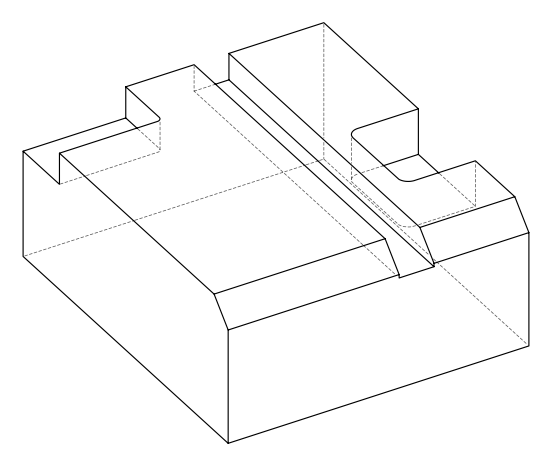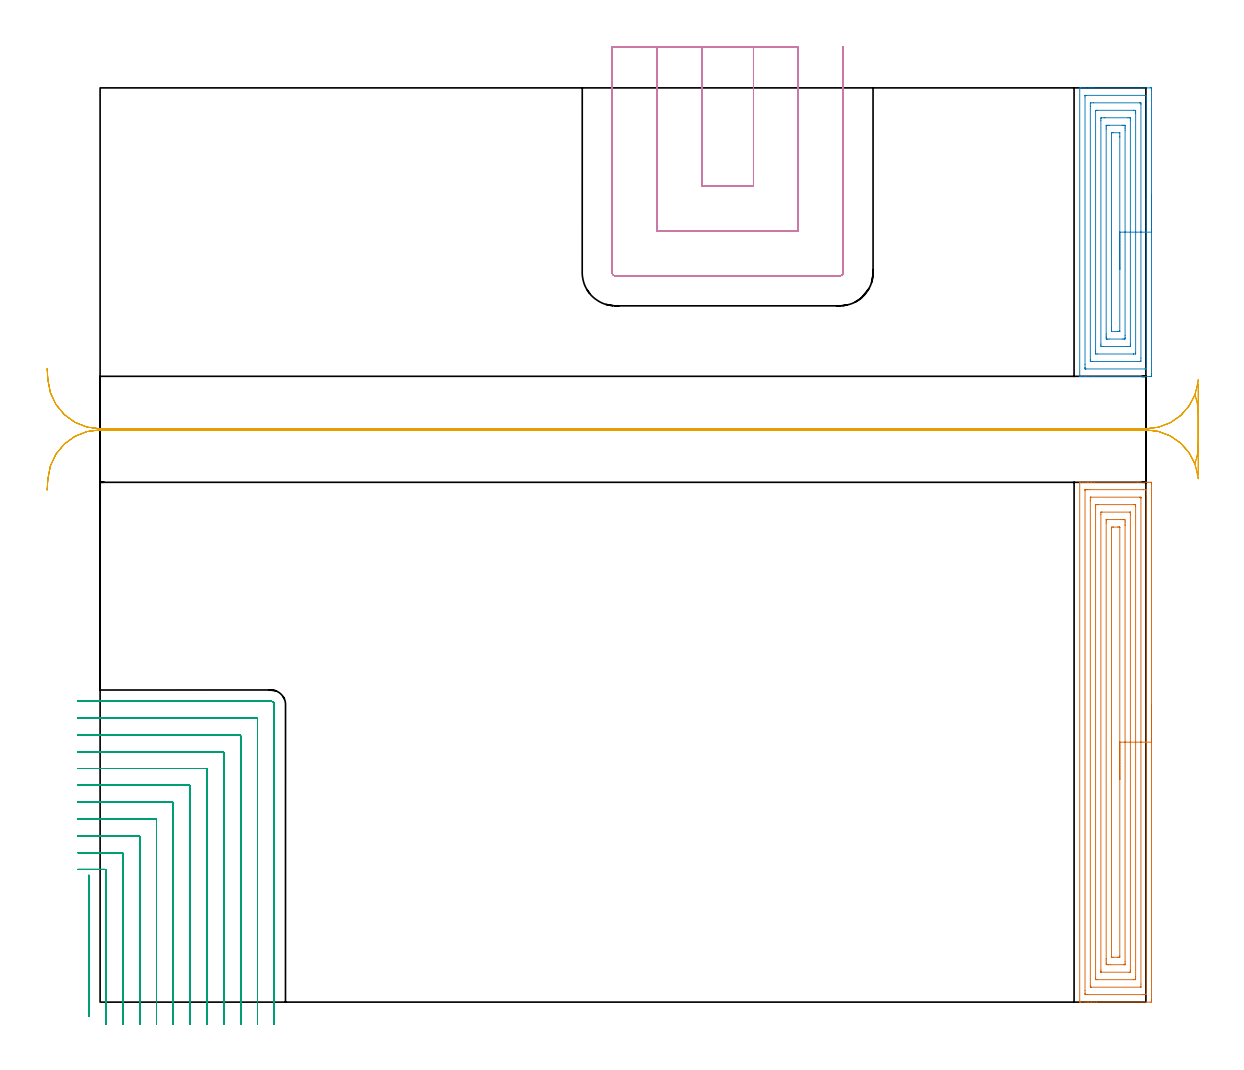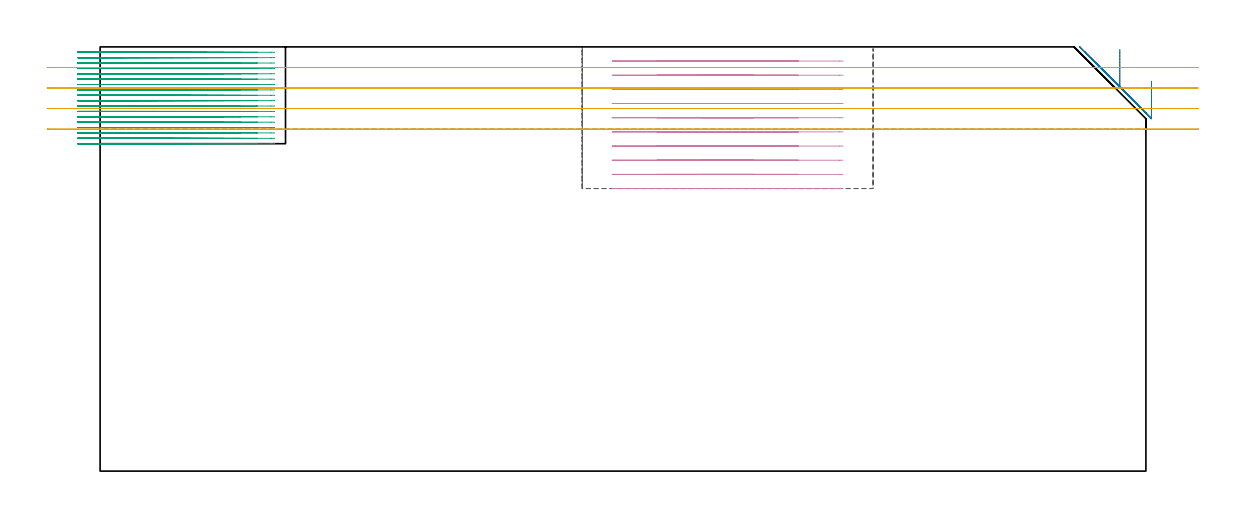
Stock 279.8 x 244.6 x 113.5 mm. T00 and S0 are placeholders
(PLAN: 5 operations, 3 tool changes, 73.5 min)
(1 AREA_MILL | FG_CHAMFER_SURFACE | UGT0205_001 | 8.14 min | 27077 mm3)
(2 AREA_MILL_1 | FG_CHAMFER_SURFACE_1 | UGT0205_001 | 4.67 min | 15667 mm3)
(3 MILL_CORNER_NOTCH_RECTANGULAR | CORNER_NOTCH_RECTANGULAR | NXT0201_008 | Follow Part, ap 1.5, ae 75% | 43.65 min | 107192 mm3)
(4 MILL_SLOT | SLOT_PARTIAL_RECTANGULAR | NXT0201_012 | Follow Part, ap 4, ae 75% | 11.59 min | 170630 mm3)
(5 MILL_RECTANGULAR_SLOT | SLOT_RECTANGULAR | UGT0201_006 | Follow Part, ap 7, ae 75% | 5.4 min | 171363 mm3)
(TOOL UGT0205_001 | Chamfer Mill 20 x 3 x 45 deg. | D20 FL50 Z2)
(TOOL NXT0201_008 | ENDMILL 6mm [2P460-0600-NA 1630] | D6 FL26 Z6)
(TOOL NXT0201_012 | ENDMILL 16mm [2P460-1600-NA 1630] | D16 FL38 Z6)
(TOOL UGT0201_006 | End Mill 28 mm | D28 FL25 Z2)
(OP 1 AREA_MILL)
G17 G21 G94 G90
T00 M6
G54
G17 G0 G90 X281.3 Y79.55 S1061 M3
G43 Z123.5 H0
Z104.3
G94 G1 Y79.512 Z103.428 F250.
Y79.398 Z102.564
Y79.209 Z101.712
Y78.947 Z100.88
Y78.613 Z100.074
Y78.21 Z99.3
Y77.741 Z98.564
Y77.21 Z97.872
Y76.621 Z97.229
Y75.978 Z96.64
Y75.286 Z96.108
Y74.55 Z95.64
Y73.776 Z95.237
Y72.97 Z94.903
Y72.138 Z94.641
Y71.286 Z94.452
Y70.422 Z94.338
Y69.55 Z94.3
X281.299 Y0.572 Z94.301
X281.296 Y0.18 Z94.302
X281.292 Y0.01 Z94.305
X280.91 Y0. Z94.687
X266.562 Z109.033
X265.999 Z109.595
X265.371 Z110.226
X265.122 Z110.475
X264.494 Z111.103
X264.245 Z111.351
X263.745 Z111.854
X262.322 Z113.276
X262.211 Y0.001 Z113.382
X262.174 Y0.002 Z113.418
X262.103 Y0.01 Z113.488
X262.1 Y0.127 Z113.5
Y138.973
X262.103 Y139.09 Z113.489
X262.209 Y139.098 Z113.383
X262.322 Y139.1 Z113.276
X262.99 Z112.609
X263.745 Z111.854
X264.245 Z111.351
X264.494 Z111.102
X265.122 Z110.475
X265.371 Z110.226
X265.999 Z109.595
X277.542 Z98.055
X280.032 Z95.564
X280.346 Z95.25
X280.91 Y139.095 Z94.687
X281.292 Y139.09 Z94.305
X281.296 Y138.92 Z94.302
X281.299 Y138.528 Z94.301
X281.3 Y69.55 Z94.3
X279.886 Z95.714
X279.885 Y2.166 Z95.715
X279.884 Y2.074 Z95.716
X279.882 Y2.029 Z95.718
X279.88 Y2.014 Z95.72
X279.848 Y2.01 Z95.752
X279.5 Y2.002 Z96.1
X279.155 Y2. Z96.445
X278.625 Z96.975
X264.245 Y2.001 Z111.355
X263.711 Y2.004 Z111.889
X263.576 Y2.01 Z112.024
X263.521 Y2.03 Z112.079
X263.517 Y2.2 Z112.083
X263.516 Y2.352 Z112.084
X263.514 Y3.093 Z112.086
X263.515 Y136.933 Z112.085
X263.516 Y137.026 Z112.084
X263.519 Y137.071 Z112.081
X263.52 Y137.086 Z112.08
X263.552 Y137.09 Z112.048
X263.9 Y137.098 Z111.7
X264.245 Y137.099 Z111.355
X264.775 Y137.1 Z110.825
X279.155 Y137.099 Z96.445
X279.689 Y137.096 Z95.911
X279.824 Y137.09 Z95.776
X279.879 Y137.07 Z95.721
X279.883 Y136.9 Z95.717
X279.884 Y136.748 Z95.716
X279.886 Y136.007 Z95.714
Y69.55
X278.472 Z97.128
X278.471 Y4.826 Z97.129
X278.469 Y4.132 Z97.131
X278.467 Y4.035 Z97.133
X278.465 Y4.017 Z97.135
X278.45 Y4.01 Z97.15
X278.405 Y4.003 Z97.195
X278.278 Y4.001 Z97.322
X265.251 Z110.349
X265.122 Y4.005 Z110.478
X264.993 Y4.01 Z110.607
X264.935 Y4.023 Z110.665
X264.932 Y4.067 Z110.668
X264.931 Y4.132 Z110.669
X264.929 Y4.327 Z110.671
Y134.274
X264.931 Y134.968 Z110.669
X264.933 Y135.065 Z110.667
X264.935 Y135.083 Z110.665
X264.95 Y135.09 Z110.65
X264.995 Y135.097 Z110.605
X265.122 Y135.099 Z110.478
X278.149 Z97.451
X278.278 Y135.095 Z97.322
X278.408 Y135.09 Z97.192
X278.465 Y135.077 Z97.135
X278.468 Y135.033 Z97.132
X278.469 Y134.968 Z97.131
X278.471 Y134.772 Z97.129
X278.472 Y69.55 Z97.128
X277.057 Z98.543
Y6.802
X277.056 Y6.262 Z98.544
X277.053 Y6.081 Z98.547
X277.051 Y6.023 Z98.549
X277.017 Y6.01 Z98.583
X276.919 Y6.006 Z98.681
X276.524 Y6.001 Z99.076
X276.437 Y6. Z99.163
X266.789 Z108.811
X266.473 Y6.002 Z109.127
X266.395 Y6.006 Z109.205
X266.359 Y6.01 Z109.241
X266.35 Y6.028 Z109.25
X266.347 Y6.103 Z109.253
X266.344 Y6.452 Z109.256
X266.343 Y132.298 Z109.257
X266.344 Y132.838 Z109.256
X266.347 Y133.019 Z109.253
X266.349 Y133.077 Z109.251
X266.383 Y133.09 Z109.217
X266.481 Y133.094 Z109.119
X266.876 Y133.099 Z108.724
X266.963 Y133.1 Z108.637
X276.611 Z98.989
X276.927 Y133.097 Z98.673
X277.005 Y133.094 Z98.595
X277.041 Y133.09 Z98.559
X277.05 Y133.072 Z98.55
X277.053 Y132.997 Z98.547
X277.056 Y132.648 Z98.544
X277.057 Y69.55 Z98.543
X275.643 Z99.957
Y8.586
X275.64 Y8.139 Z99.96
X275.638 Y8.029 Z99.962
X275.637 Y8.01 Z99.963
X275.604 Y8.007 Z99.996
X275.535 Y8.003 Z100.065
X275.343 Y8. Z100.257
X267.902 Y8.001 Z107.698
X267.819 Y8.003 Z107.781
X267.781 Y8.008 Z107.819
X267.764 Y8.011 Z107.836
X267.762 Y8.03 Z107.838
X267.76 Y8.139 Z107.84
X267.757 Y8.578 Z107.843
Y130.514
X267.76 Y130.961 Z107.84
X267.762 Y131.071 Z107.838
X267.763 Y131.09 Z107.837
X267.796 Y131.093 Z107.804
X267.865 Y131.097 Z107.735
X268.057 Y131.1 Z107.543
X275.498 Y131.099 Z100.102
X275.581 Y131.096 Z100.019
X275.619 Y131.092 Z99.981
X275.636 Y131.089 Z99.964
X275.638 Y131.069 Z99.962
X275.64 Y130.961 Z99.96
X275.643 Y130.522 Z99.957
Y69.55
X274.229 Z101.371
Y10.911
X274.227 Y10.362 Z101.373
X274.223 Y10.027 Z101.377
X274.221 Y10.01 Z101.379
X274.204 Y10.007 Z101.396
X274.16 Y10.003 Z101.44
X274.071 Y10.001 Z101.529
X273.893 Y10. Z101.707
X270.384 Y10.001 Z105.216
X269.861 Y10.003 Z105.739
X269.507 Y10.01 Z106.093
X269.178 Y10.031 Z106.422
X269.175 Y10.362 Z106.425
X269.172 Y10.702 Z106.428
X269.171 Y11.252 Z106.429
Y11.593
Y128.189
X269.173 Y128.738 Z106.427
X269.177 Y129.073 Z106.423
X269.179 Y129.09 Z106.421
X269.196 Y129.093 Z106.404
X269.24 Y129.097 Z106.36
X269.329 Y129.099 Z106.271
X269.507 Y129.1 Z106.093
X273.016 Y129.099 Z102.584
X273.539 Y129.097 Z102.061
X273.893 Y129.09 Z101.707
X274.222 Y129.069 Z101.378
X274.225 Y128.738 Z101.375
X274.228 Y128.398 Z101.372
X274.229 Y127.848 Z101.371
Y127.507
Y69.55
X272.815 Z102.785
X272.814 Y12.346 Z102.786
X272.813 Y12.142 Z102.787
X272.811 Y12.057 Z102.789
X272.808 Y12.023 Z102.792
X272.699 Y12.01 Z102.901
X272.419 Y12.003 Z103.181
X272.279 Y12. Z103.322
X271.121 Z104.479
X270.841 Y12.002 Z104.759
X270.654 Y12.006 Z104.946
X270.591 Y12.01 Z105.009
X270.589 Y12.017 Z105.011
X270.587 Y12.044 Z105.013
X270.586 Y12.142 Z105.014
Y126.753
X270.587 Y126.958 Z105.013
X270.589 Y127.043 Z105.011
X270.592 Y127.077 Z105.008
X270.701 Y127.09 Z104.899
X270.981 Y127.097 Z104.619
X271.122 Y127.1 Z104.478
X272.279 Z103.321
X272.559 Y127.098 Z103.041
X272.746 Y127.094 Z102.854
X272.809 Y127.09 Z102.791
X272.811 Y127.083 Z102.789
X272.813 Y127.056 Z102.787
X272.814 Y126.958 Z102.786
X272.815 Y69.55 Z102.785
Y68.678 Z102.823
Y67.813 Z102.937
Y66.962 Z103.126
Y66.13 Z103.388
Y65.324 Z103.722
Y64.55 Z104.125
Y63.814 Z104.594
Y63.122 Z105.125
Y62.479 Z105.714
Y61.89 Z106.357
Y61.358 Z107.05
Y60.89 Z107.785
Y60.487 Z108.559
Y60.153 Z109.365
Y59.891 Z110.197
Y59.702 Z111.049
Y59.588 Z111.914
Y59.55 Z112.785
G0 Z123.5
M5
M2
(OP 2 AREA_MILL_1)
G17 G21 G94 G90
T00 M6
G54
G17 G0 G90 X281.3 Y216. S1061 M3
G43 Z123.5 H0
Z104.3
G94 G1 Y215.962 Z103.428 F250.
Y215.848 Z102.563
Y215.659 Z101.712
Y215.397 Z100.88
Y215.063 Z100.074
Y214.66 Z99.3
Y214.192 Z98.564
Y213.66 Z97.872
Y213.071 Z97.229
Y212.428 Z96.64
Y211.736 Z96.108
Y211. Z95.64
Y210.226 Z95.237
Y209.42 Z94.903
Y208.588 Z94.641
Y207.736 Z94.452
Y206.872 Z94.338
Y206. Z94.3
X281.299 Y168.022 Z94.301
X281.296 Y167.628 Z94.302
X281.292 Y167.41 Z94.305
X280.91 Y167.4 Z94.688
X265.732 Z109.863
X263.711 Z111.885
X263.368 Z112.227
X262.406 Z113.194
X262.253 Z113.34
X262.175 Z113.416
X262.103 Y167.41 Z113.488
X262.1 Y167.575 Z113.5
Y244.425
X262.102 Y244.59 Z113.489
X262.25 Y244.597 Z113.342
X262.406 Y244.6 Z113.194
X262.681 Z112.918
X263.368 Z112.227
X264.588 Z111.009
X265.122 Z110.473
X265.732 Z109.863
X280.91 Z94.688
X281.179 Y244.597 Z94.418
X281.292 Y244.59 Z94.305
X281.299 Y244.475 Z94.299
X281.3 Y243.978 Z94.3
Y206.
X279.886 Z95.714
Y169.809
X279.884 Y169.437 Z95.716
X279.882 Y169.415 Z95.718
X279.88 Y169.411 Z95.72
X279.868 Y169.407 Z95.732
X279.797 Y169.403 Z95.803
X279.69 Y169.401 Z95.91
X279.557 Y169.4 Z96.043
X263.768 Z111.832
X263.584 Y169.403 Z112.016
X263.551 Y169.405 Z112.049
X263.521 Y169.41 Z112.079
X263.52 Y169.453 Z112.08
X263.516 Y169.658 Z112.084
X263.515 Y169.809 Z112.085
X263.514 Y170.553 Z112.086
Y242.191
X263.516 Y242.563 Z112.084
X263.518 Y242.585 Z112.082
X263.52 Y242.589 Z112.08
X263.532 Y242.593 Z112.068
X263.603 Y242.597 Z111.997
X263.71 Y242.599 Z111.89
X263.844 Y242.6 Z111.756
X279.632 Z95.968
X279.816 Y242.597 Z95.784
X279.849 Y242.595 Z95.751
X279.879 Y242.59 Z95.721
X279.88 Y242.547 Z95.72
X279.885 Y242.342 Z95.715
Y242.191
X279.886 Y241.447 Z95.714
Y206.
X278.472 Z97.128
X278.471 Y172.293 Z97.129
X278.467 Y171.596 Z97.133
X278.464 Y171.407 Z97.136
X278.278 Y171.404 Z97.322
X277.593 Y171.4 Z98.007
X265.314 Y171.401 Z110.286
X265.122 Y171.404 Z110.478
X264.936 Y171.41 Z110.664
X264.932 Y171.596 Z110.668
X264.929 Y171.792 Z110.671
Y239.707
X264.933 Y240.404 Z110.667
X264.936 Y240.593 Z110.664
X265.122 Y240.595 Z110.478
X265.807 Y240.6 Z109.793
X278.086 Y240.599 Z97.514
X278.278 Y240.596 Z97.322
X278.464 Y240.59 Z97.136
X278.468 Y240.404 Z97.132
X278.471 Y240.208 Z97.129
X278.472 Y206. Z97.128
X277.057 Z98.543
Y173.734
X277.054 Y173.553 Z98.546
X277.051 Y173.417 Z98.549
X276.954 Y173.41 Z98.646
X276.524 Y173.4 Z99.076
X276.508 Z99.092
X266.86 Z108.74
X266.447 Y173.406 Z109.153
X266.351 Y173.41 Z109.249
X266.346 Y173.475 Z109.254
X266.344 Y173.543 Z109.256
X266.343 Y173.927 Z109.257
Y174.277
Y238.266
X266.346 Y238.447 Z109.254
X266.349 Y238.583 Z109.251
X266.446 Y238.59 Z109.154
X266.876 Y238.6 Z108.724
X266.893 Z108.708
X276.541 Z99.059
X276.953 Y238.594 Z98.647
X277.049 Y238.59 Z98.551
X277.054 Y238.525 Z98.546
X277.056 Y238.457 Z98.544
X277.057 Y238.073 Z98.543
Y237.723
Y206.
X275.643 Z99.957
Y176.068
X275.636 Y175.62 Z99.964
X275.632 Y175.41 Z99.968
X275.418 Y175.403 Z100.182
X274.77 Y175.4 Z100.83
X274.545 Z101.055
X268.404 Y175.401 Z107.196
X267.888 Y175.407 Z107.712
X267.766 Y175.41 Z107.834
X267.762 Y175.619 Z107.838
X267.757 Y176.06 Z107.843
Y235.932
X267.764 Y236.38 Z107.836
X267.768 Y236.59 Z107.832
X267.982 Y236.597 Z107.618
X268.63 Y236.599 Z106.97
X268.856 Y236.6 Z106.744
X274.996 Y236.599 Z100.604
X275.512 Y236.593 Z100.088
X275.634 Y236.59 Z99.966
X275.638 Y236.381 Z99.962
X275.643 Y235.94 Z99.957
Y206.
X274.229 Z101.371
Y178.403
X274.226 Y177.851 Z101.374
X274.222 Y177.516 Z101.378
X274.218 Y177.41 Z101.382
X274.114 Y177.407 Z101.486
X273.893 Y177.403 Z101.707
X273.458 Y177.4 Z102.142
X269.95 Z105.65
X269.507 Y177.402 Z106.093
X269.36 Y177.405 Z106.24
X269.242 Y177.41 Z106.358
X269.178 Y177.42 Z106.422
X269.176 Y177.509 Z106.424
X269.173 Y177.851 Z106.427
X269.172 Y178.193 Z106.428
X269.171 Y178.745 Z106.429
Y233.597
X269.174 Y234.149 Z106.426
X269.178 Y234.484 Z106.422
X269.182 Y234.59 Z106.418
X269.286 Y234.593 Z106.314
X269.507 Y234.597 Z106.093
X269.942 Y234.6 Z105.658
X273.45 Z102.15
X273.893 Y234.598 Z101.707
X274.04 Y234.595 Z101.56
X274.158 Y234.59 Z101.442
X274.222 Y234.58 Z101.378
X274.224 Y234.491 Z101.376
X274.227 Y234.149 Z101.373
X274.229 Y233.807 Z101.371
Y233.255
Y206.
X272.815 Z102.785
X272.814 Y179.639 Z102.786
X272.812 Y179.466 Z102.788
X272.81 Y179.425 Z102.79
X272.809 Y179.412 Z102.791
X272.763 Y179.409 Z102.837
X272.607 Y179.404 Z102.993
X272.372 Y179.4 Z103.228
X270.617 Y179.401 Z104.983
X270.598 Y179.406 Z105.002
X270.593 Y179.408 Z105.007
X270.59 Y179.429 Z105.01
X270.587 Y179.639 Z105.013
X270.585 Y180.327 Z105.015
Y180.532
X270.586 Y232.361 Z105.014
X270.588 Y232.534 Z105.012
X270.59 Y232.575 Z105.01
X270.591 Y232.588 Z105.009
X270.638 Y232.592 Z104.962
X270.793 Y232.596 Z104.807
X271.028 Y232.6 Z104.572
X272.783 Y232.599 Z102.817
X272.802 Y232.594 Z102.798
X272.808 Y232.592 Z102.792
X272.81 Y232.571 Z102.79
X272.813 Y232.361 Z102.787
X272.815 Y231.673 Z102.785
Y231.468
Y206.
Y205.128 Z102.823
Y204.264 Z102.937
Y203.412 Z103.126
Y202.58 Z103.388
Y201.774 Z103.722
Y201. Z104.125
Y200.264 Z104.594
Y199.572 Z105.125
Y198.929 Z105.714
Y198.34 Z106.357
Y197.808 Z107.049
Y197.34 Z107.785
Y196.937 Z108.559
Y196.603 Z109.365
Y196.341 Z110.197
Y196.152 Z111.049
Y196.038 Z111.914
Y196. Z112.785
G0 Z123.5
M5
M2
(OP 3 MILL_CORNER_NOTCH_RECTANGULAR)
G17 G21 G94 G90
T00 M6
G54
G17 G0 G90 X-2.9 Y-3.768 S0 M3
G43 Z123.5 H1
Z112.061
G94 G1 Y-0.768 F250.
Y30.704 F500.
G3 X-3. Y30.924 R0.3
G1 Y33.924 F250.
G0 Z123.5
X1.6 Y-6.
Z112.061
G1 Y-3.
Y35.204 F500.
G3 X1.304 Y35.5 R0.3
G1 X-3.
X-6. F250.
G0 Z123.5
X6.1 Y-6.
Z112.061
G1 Y-3.
Y39.703 F500.
G3 X5.803 Y40. R0.3
G1 X-3.
X-6. F250.
G0 Z123.5
X10.6 Y-6.
Z112.061
G1 Y-3.
Y44.203 F500.
G3 X10.303 Y44.5 R0.3
G1 X-3.
X-6. F250.
G0 Z123.5
X15.1 Y-6.
Z112.061
G1 Y-3.
Y48.703 F500.
G3 X14.803 Y49. R0.3
G1 X-3.
X-6. F250.
G0 Z123.5
X19.6 Y-6.
Z112.061
G1 Y-3.
Y53.203 F500.
G3 X19.303 Y53.5 R0.3
G1 X-3.
X-6. F250.
G0 Z123.5
X24.1 Y-6.
Z112.061
G1 Y-3.
Y57.703 F500.
G3 X23.803 Y58. R0.3
G1 X-3.
X-6. F250.
G0 Z123.5
X28.6 Y-6.
Z112.061
G1 Y-3.
Y62.203 F500.
G3 X28.303 Y62.5 R0.3
G1 X-3.
X-6. F250.
G0 Z123.5
X33.1 Y-6.
Z112.061
G1 Y-3.
Y66.702 F500.
G3 X32.802 Y67. R0.3
G1 X-3.
X-6. F250.
G0 Z123.5
X37.6 Y-6.
Z112.061
G1 Y-3.
Y71.202 F500.
G3 X37.302 Y71.5 R0.3
G1 X-3.
X-6. F250.
G0 Z123.5
X42.1 Y-6.
Z112.061
G1 Y-3.
Y75.702 F500.
G3 X41.802 Y76. R0.3
G1 X-3.
X-6. F250.
G0 Z123.5
X46.6 Y-6.
Z112.061
G1 Y-3.
Y79.6 F500.
G3 X45.7 Y80.5 R0.9
G1 X-3.
X-6. F250.
G0 Z123.5
X-2.9 Y-3.768
Z110.622
G1 Y-0.768
Y30.704 F500.
G3 X-3. Y30.924 R0.3
G1 Y33.924 F250.
G0 Z123.5
X1.6 Y-6.
Z110.622
G1 Y-3.
Y35.204 F500.
G3 X1.304 Y35.5 R0.3
G1 X-3.
X-6. F250.
G0 Z123.5
X6.1 Y-6.
Z110.622
G1 Y-3.
Y39.703 F500.
G3 X5.803 Y40. R0.3
G1 X-3.
X-6. F250.
G0 Z123.5
X10.6 Y-6.
Z110.622
G1 Y-3.
Y44.203 F500.
G3 X10.303 Y44.5 R0.3
G1 X-3.
X-6. F250.
G0 Z123.5
X15.1 Y-6.
Z110.622
G1 Y-3.
Y48.703 F500.
G3 X14.803 Y49. R0.3
G1 X-3.
X-6. F250.
G0 Z123.5
X19.6 Y-6.
Z110.622
G1 Y-3.
Y53.203 F500.
G3 X19.303 Y53.5 R0.3
G1 X-3.
X-6. F250.
G0 Z123.5
X24.1 Y-6.
Z110.622
G1 Y-3.
Y57.703 F500.
G3 X23.803 Y58. R0.3
G1 X-3.
X-6. F250.
G0 Z123.5
X28.6 Y-6.
Z110.622
G1 Y-3.
Y62.203 F500.
G3 X28.303 Y62.5 R0.3
G1 X-3.
X-6. F250.
G0 Z123.5
X33.1 Y-6.
Z110.622
G1 Y-3.
Y66.702 F500.
G3 X32.802 Y67. R0.3
G1 X-3.
X-6. F250.
G0 Z123.5
X37.6 Y-6.
Z110.622
G1 Y-3.
Y71.202 F500.
G3 X37.302 Y71.5 R0.3
G1 X-3.
X-6. F250.
G0 Z123.5
X42.1 Y-6.
Z110.622
G1 Y-3.
Y75.702 F500.
G3 X41.802 Y76. R0.3
G1 X-3.
X-6. F250.
G0 Z123.5
X46.6 Y-6.
Z110.622
G1 Y-3.
Y79.6 F500.
G3 X45.7 Y80.5 R0.9
G1 X-3.
X-6. F250.
G0 Z123.5
X-2.9 Y-3.768
Z109.183
G1 Y-0.768
Y30.704 F500.
G3 X-3. Y30.924 R0.3
G1 Y33.924 F250.
G0 Z123.5
X1.6 Y-6.
Z109.183
G1 Y-3.
Y35.203 F500.
G3 X1.304 Y35.5 R0.3
G1 X-3.
X-6. F250.
G0 Z123.5
X6.1 Y-6.
Z109.183
G1 Y-3.
Y39.703 F500.
G3 X5.803 Y40. R0.3
G1 X-3.
X-6. F250.
G0 Z123.5
X10.6 Y-6.
Z109.183
G1 Y-3.
Y44.203 F500.
G3 X10.303 Y44.5 R0.3
G1 X-3.
X-6. F250.
G0 Z123.5
X15.1 Y-6.
Z109.183
G1 Y-3.
Y48.703 F500.
G3 X14.803 Y49. R0.3
G1 X-3.
X-6. F250.
G0 Z123.5
X19.6 Y-6.
Z109.183
G1 Y-3.
Y53.203 F500.
G3 X19.303 Y53.5 R0.3
G1 X-3.
X-6. F250.
G0 Z123.5
X24.1 Y-6.
Z109.183
G1 Y-3.
Y57.703 F500.
G3 X23.803 Y58. R0.3
G1 X-3.
X-6. F250.
G0 Z123.5
X28.6 Y-6.
Z109.183
G1 Y-3.
Y62.203 F500.
G3 X28.303 Y62.5 R0.3
G1 X-3.
X-6. F250.
G0 Z123.5
X33.1 Y-6.
Z109.183
G1 Y-3.
Y66.702 F500.
G3 X32.802 Y67. R0.3
G1 X-3.
X-6. F250.
G0 Z123.5
X37.6 Y-6.
Z109.183
G1 Y-3.
Y71.202 F500.
G3 X37.302 Y71.5 R0.3
G1 X-3.
X-6. F250.
G0 Z123.5
X42.1 Y-6.
Z109.183
G1 Y-3.
Y75.702 F500.
G3 X41.802 Y76. R0.3
G1 X-3.
X-6. F250.
G0 Z123.5
X46.6 Y-6.
Z109.183
G1 Y-3.
Y79.6 F500.
G3 X45.7 Y80.5 R0.9
G1 X-3.
X-6. F250.
G0 Z123.5
X-2.9 Y-3.768
Z107.744
G1 Y-0.768
Y30.704 F500.
G3 X-3. Y30.924 R0.3
G1 Y33.924 F250.
G0 Z123.5
X1.6 Y-6.
Z107.744
G1 Y-3.
Y35.204 F500.
G3 X1.304 Y35.5 R0.3
G1 X-3.
X-6. F250.
G0 Z123.5
X6.1 Y-6.
Z107.744
G1 Y-3.
Y39.703 F500.
G3 X5.803 Y40. R0.3
G1 X-3.
X-6. F250.
G0 Z123.5
X10.6 Y-6.
Z107.744
G1 Y-3.
Y44.203 F500.
G3 X10.303 Y44.5 R0.3
G1 X-3.
X-6. F250.
G0 Z123.5
X15.1 Y-6.
Z107.744
G1 Y-3.
Y48.703 F500.
G3 X14.803 Y49. R0.3
G1 X-3.
X-6. F250.
G0 Z123.5
X19.6 Y-6.
Z107.744
G1 Y-3.
Y53.203 F500.
G3 X19.303 Y53.5 R0.3
G1 X-3.
X-6. F250.
G0 Z123.5
X24.1 Y-6.
Z107.744
G1 Y-3.
Y57.703 F500.
G3 X23.803 Y58. R0.3
G1 X-3.
X-6. F250.
G0 Z123.5
X28.6 Y-6.
Z107.744
G1 Y-3.
Y62.203 F500.
G3 X28.303 Y62.5 R0.3
G1 X-3.
X-6. F250.
G0 Z123.5
X33.1 Y-6.
Z107.744
G1 Y-3.
Y66.702 F500.
G3 X32.802 Y67. R0.3
G1 X-3.
X-6. F250.
G0 Z123.5
X37.6 Y-6.
Z107.744
G1 Y-3.
Y71.202 F500.
G3 X37.302 Y71.5 R0.3
G1 X-3.
X-6. F250.
G0 Z123.5
X42.1 Y-6.
Z107.744
G1 Y-3.
Y75.702 F500.
G3 X41.802 Y76. R0.3
G1 X-3.
X-6. F250.
G0 Z123.5
X46.6 Y-6.
Z107.744
G1 Y-3.
Y79.6 F500.
G3 X45.7 Y80.5 R0.9
G1 X-3.
X-6. F250.
G0 Z123.5
X-2.9 Y-3.768
Z106.305
G1 Y-0.768
Y30.704 F500.
G3 X-3. Y30.924 R0.3
G1 Y33.924 F250.
G0 Z123.5
X1.6 Y-6.
Z106.305
G1 Y-3.
Y35.204 F500.
G3 X1.304 Y35.5 R0.3
G1 X-3.
X-6. F250.
G0 Z123.5
X6.1 Y-6.
Z106.305
G1 Y-3.
Y39.703 F500.
G3 X5.803 Y40. R0.3
G1 X-3.
X-6. F250.
G0 Z123.5
X10.6 Y-6.
Z106.305
G1 Y-3.
Y44.203 F500.
G3 X10.303 Y44.5 R0.3
G1 X-3.
X-6. F250.
G0 Z123.5
X15.1 Y-6.
Z106.305
G1 Y-3.
Y48.703 F500.
G3 X14.803 Y49. R0.3
G1 X-3.
X-6. F250.
G0 Z123.5
X19.6 Y-6.
Z106.305
G1 Y-3.
Y53.203 F500.
G3 X19.303 Y53.5 R0.3
G1 X-3.
X-6. F250.
G0 Z123.5
X24.1 Y-6.
Z106.305
G1 Y-3.
Y57.703 F500.
G3 X23.803 Y58. R0.3
G1 X-3.
X-6. F250.
G0 Z123.5
X28.6 Y-6.
Z106.305
G1 Y-3.
Y62.203 F500.
G3 X28.303 Y62.5 R0.3
G1 X-3.
X-6. F250.
G0 Z123.5
X33.1 Y-6.
Z106.305
G1 Y-3.
Y66.702 F500.
G3 X32.802 Y67. R0.3
G1 X-3.
X-6. F250.
G0 Z123.5
X37.6 Y-6.
Z106.305
G1 Y-3.
Y71.202 F500.
G3 X37.302 Y71.5 R0.3
G1 X-3.
X-6. F250.
G0 Z123.5
X42.1 Y-6.
Z106.305
G1 Y-3.
Y75.702 F500.
G3 X41.802 Y76. R0.3
G1 X-3.
X-6. F250.
G0 Z123.5
X46.6 Y-6.
Z106.305
G1 Y-3.
Y79.6 F500.
G3 X45.7 Y80.5 R0.9
G1 X-3.
X-6. F250.
G0 Z123.5
X-2.9 Y-3.768
Z104.867
G1 Y-0.768
Y30.704 F500.
G3 X-3. Y30.924 R0.3
G1 Y33.924 F250.
G0 Z123.5
X1.6 Y-6.
Z104.867
G1 Y-3.
Y35.204 F500.
G3 X1.304 Y35.5 R0.3
G1 X-3.
X-6. F250.
G0 Z123.5
X6.1 Y-6.
Z104.867
G1 Y-3.
Y39.703 F500.
G3 X5.803 Y40. R0.3
G1 X-3.
X-6. F250.
G0 Z123.5
X10.6 Y-6.
Z104.867
G1 Y-3.
Y44.203 F500.
G3 X10.303 Y44.5 R0.3
G1 X-3.
X-6. F250.
G0 Z123.5
X15.1 Y-6.
Z104.867
G1 Y-3.
Y48.703 F500.
G3 X14.803 Y49. R0.3
G1 X-3.
X-6. F250.
G0 Z123.5
X19.6 Y-6.
Z104.867
G1 Y-3.
Y53.203 F500.
G3 X19.303 Y53.5 R0.3
G1 X-3.
X-6. F250.
G0 Z123.5
X24.1 Y-6.
Z104.867
G1 Y-3.
Y57.703 F500.
G3 X23.803 Y58. R0.3
G1 X-3.
X-6. F250.
G0 Z123.5
X28.6 Y-6.
Z104.867
G1 Y-3.
Y62.203 F500.
G3 X28.303 Y62.5 R0.3
G1 X-3.
X-6. F250.
G0 Z123.5
X33.1 Y-6.
Z104.867
G1 Y-3.
Y66.702 F500.
G3 X32.802 Y67. R0.3
G1 X-3.
X-6. F250.
G0 Z123.5
X37.6 Y-6.
Z104.867
G1 Y-3.
Y71.202 F500.
G3 X37.302 Y71.5 R0.3
G1 X-3.
X-6. F250.
G0 Z123.5
X42.1 Y-6.
Z104.867
G1 Y-3.
Y75.702 F500.
G3 X41.802 Y76. R0.3
G1 X-3.
X-6. F250.
G0 Z123.5
X46.6 Y-6.
Z104.867
G1 Y-3.
Y79.6 F500.
G3 X45.7 Y80.5 R0.9
G1 X-3.
X-6. F250.
G0 Z123.5
X-2.9 Y-3.768
Z103.428
G1 Y-0.768
Y30.704 F500.
G3 X-3. Y30.924 R0.3
G1 Y33.924 F250.
G0 Z123.5
X1.6 Y-6.
Z103.428
G1 Y-3.
Y35.204 F500.
G3 X1.304 Y35.5 R0.3
G1 X-3.
X-6. F250.
G0 Z123.5
X6.1 Y-6.
Z103.428
G1 Y-3.
Y39.703 F500.
G3 X5.803 Y40. R0.3
G1 X-3.
X-6. F250.
G0 Z123.5
X10.6 Y-6.
Z103.428
G1 Y-3.
Y44.203 F500.
G3 X10.303 Y44.5 R0.3
G1 X-3.
X-6. F250.
G0 Z123.5
X15.1 Y-6.
Z103.428
G1 Y-3.
Y48.703 F500.
G3 X14.803 Y49. R0.3
G1 X-3.
X-6. F250.
G0 Z123.5
X19.6 Y-6.
Z103.428
G1 Y-3.
Y53.203 F500.
G3 X19.303 Y53.5 R0.3
G1 X-3.
X-6. F250.
G0 Z123.5
X24.1 Y-6.
Z103.428
G1 Y-3.
Y57.703 F500.
G3 X23.803 Y58. R0.3
G1 X-3.
X-6. F250.
G0 Z123.5
X28.6 Y-6.
Z103.428
G1 Y-3.
Y62.203 F500.
G3 X28.303 Y62.5 R0.3
G1 X-3.
X-6. F250.
G0 Z123.5
X33.1 Y-6.
Z103.428
G1 Y-3.
Y66.702 F500.
G3 X32.802 Y67. R0.3
G1 X-3.
X-6. F250.
G0 Z123.5
X37.6 Y-6.
Z103.428
G1 Y-3.
Y71.202 F500.
G3 X37.302 Y71.5 R0.3
G1 X-3.
X-6. F250.
G0 Z123.5
X42.1 Y-6.
Z103.428
G1 Y-3.
Y75.702 F500.
G3 X41.802 Y76. R0.3
G1 X-3.
X-6. F250.
G0 Z123.5
X46.6 Y-6.
Z103.428
G1 Y-3.
Y79.6 F500.
G3 X45.7 Y80.5 R0.9
G1 X-3.
X-6. F250.
G0 Z123.5
X-2.9 Y-3.768
Z101.989
G1 Y-0.768
Y30.704 F500.
G3 X-3. Y30.924 R0.3
G1 Y33.924 F250.
G0 Z123.5
X1.6 Y-6.
Z101.989
G1 Y-3.
Y35.204 F500.
G3 X1.304 Y35.5 R0.3
G1 X-3.
X-6. F250.
G0 Z123.5
X6.1 Y-6.
Z101.989
G1 Y-3.
Y39.703 F500.
G3 X5.803 Y40. R0.3
G1 X-3.
X-6. F250.
G0 Z123.5
X10.6 Y-6.
Z101.989
G1 Y-3.
Y44.203 F500.
G3 X10.303 Y44.5 R0.3
G1 X-3.
X-6. F250.
G0 Z123.5
X15.1 Y-6.
Z101.989
G1 Y-3.
Y48.703 F500.
G3 X14.803 Y49. R0.3
G1 X-3.
X-6. F250.
G0 Z123.5
X19.6 Y-6.
Z101.989
G1 Y-3.
Y53.203 F500.
G3 X19.303 Y53.5 R0.3
G1 X-3.
X-6. F250.
G0 Z123.5
X24.1 Y-6.
Z101.989
G1 Y-3.
Y57.703 F500.
G3 X23.803 Y58. R0.3
G1 X-3.
X-6. F250.
G0 Z123.5
X28.6 Y-6.
Z101.989
G1 Y-3.
Y62.203 F500.
G3 X28.303 Y62.5 R0.3
G1 X-3.
X-6. F250.
G0 Z123.5
X33.1 Y-6.
Z101.989
G1 Y-3.
Y66.702 F500.
G3 X32.802 Y67. R0.3
G1 X-3.
X-6. F250.
G0 Z123.5
X37.6 Y-6.
Z101.989
G1 Y-3.
Y71.202 F500.
G3 X37.302 Y71.5 R0.3
G1 X-3.
X-6. F250.
G0 Z123.5
X42.1 Y-6.
Z101.989
G1 Y-3.
Y75.702 F500.
G3 X41.802 Y76. R0.3
G1 X-3.
X-6. F250.
G0 Z123.5
X46.6 Y-6.
Z101.989
G1 Y-3.
Y79.6 F500.
G3 X45.7 Y80.5 R0.9
G1 X-3.
X-6. F250.
G0 Z123.5
X-2.9 Y-3.768
Z100.55
G1 Y-0.768
Y30.704 F500.
G3 X-3. Y30.924 R0.3
G1 Y33.924 F250.
G0 Z123.5
X1.6 Y-6.
Z100.55
G1 Y-3.
Y35.204 F500.
G3 X1.304 Y35.5 R0.3
G1 X-3.
X-6. F250.
G0 Z123.5
X6.1 Y-6.
Z100.55
G1 Y-3.
Y39.703 F500.
G3 X5.803 Y40. R0.3
G1 X-3.
X-6. F250.
G0 Z123.5
X10.6 Y-6.
Z100.55
G1 Y-3.
Y44.203 F500.
G3 X10.303 Y44.5 R0.3
G1 X-3.
X-6. F250.
G0 Z123.5
X15.1 Y-6.
Z100.55
G1 Y-3.
Y48.703 F500.
G3 X14.803 Y49. R0.3
G1 X-3.
X-6. F250.
G0 Z123.5
X19.6 Y-6.
Z100.55
G1 Y-3.
Y53.203 F500.
G3 X19.303 Y53.5 R0.3
G1 X-3.
X-6. F250.
G0 Z123.5
X24.1 Y-6.
Z100.55
G1 Y-3.
Y57.703 F500.
G3 X23.803 Y58. R0.3
G1 X-3.
X-6. F250.
G0 Z123.5
X28.6 Y-6.
Z100.55
G1 Y-3.
Y62.203 F500.
G3 X28.303 Y62.5 R0.3
G1 X-3.
X-6. F250.
G0 Z123.5
X33.1 Y-6.
Z100.55
G1 Y-3.
Y66.702 F500.
G3 X32.802 Y67. R0.3
G1 X-3.
X-6. F250.
G0 Z123.5
X37.6 Y-6.
Z100.55
G1 Y-3.
Y71.202 F500.
G3 X37.302 Y71.5 R0.3
G1 X-3.
X-6. F250.
G0 Z123.5
X42.1 Y-6.
Z100.55
G1 Y-3.
Y75.702 F500.
G3 X41.802 Y76. R0.3
G1 X-3.
X-6. F250.
G0 Z123.5
X46.6 Y-6.
Z100.55
G1 Y-3.
Y79.6 F500.
G3 X45.7 Y80.5 R0.9
G1 X-3.
X-6. F250.
G0 Z123.5
X-2.9 Y-3.768
Z99.111
G1 Y-0.768
Y30.704 F500.
G3 X-3. Y30.924 R0.3
G1 Y33.924 F250.
G0 Z123.5
X1.6 Y-6.
Z99.111
G1 Y-3.
Y35.204 F500.
G3 X1.304 Y35.5 R0.3
G1 X-3.
X-6. F250.
G0 Z123.5
X6.1 Y-6.
Z99.111
G1 Y-3.
Y39.703 F500.
G3 X5.803 Y40. R0.3
G1 X-3.
X-6. F250.
G0 Z123.5
X10.6 Y-6.
Z99.111
G1 Y-3.
Y44.203 F500.
G3 X10.303 Y44.5 R0.3
G1 X-3.
X-6. F250.
G0 Z123.5
X15.1 Y-6.
Z99.111
G1 Y-3.
Y48.703 F500.
G3 X14.803 Y49. R0.3
G1 X-3.
X-6. F250.
G0 Z123.5
X19.6 Y-6.
Z99.111
G1 Y-3.
Y53.203 F500.
G3 X19.303 Y53.5 R0.3
G1 X-3.
X-6. F250.
G0 Z123.5
X24.1 Y-6.
Z99.111
G1 Y-3.
Y57.703 F500.
G3 X23.803 Y58. R0.3
G1 X-3.
X-6. F250.
G0 Z123.5
X28.6 Y-6.
Z99.111
G1 Y-3.
Y62.203 F500.
G3 X28.303 Y62.5 R0.3
G1 X-3.
X-6. F250.
G0 Z123.5
X33.1 Y-6.
Z99.111
G1 Y-3.
Y66.702 F500.
G3 X32.802 Y67. R0.3
G1 X-3.
X-6. F250.
G0 Z123.5
X37.6 Y-6.
Z99.111
G1 Y-3.
Y71.202 F500.
G3 X37.302 Y71.5 R0.3
G1 X-3.
X-6. F250.
G0 Z123.5
X42.1 Y-6.
Z99.111
G1 Y-3.
Y75.702 F500.
G3 X41.802 Y76. R0.3
G1 X-3.
X-6. F250.
G0 Z123.5
X46.6 Y-6.
Z99.111
G1 Y-3.
Y79.6 F500.
G3 X45.7 Y80.5 R0.9
G1 X-3.
X-6. F250.
G0 Z123.5
X-2.9 Y-3.768
Z97.672
G1 Y-0.768
Y30.704 F500.
G3 X-3. Y30.924 R0.3
G1 Y33.924 F250.
G0 Z123.5
X1.6 Y-6.
Z97.672
G1 Y-3.
Y35.204 F500.
G3 X1.304 Y35.5 R0.3
G1 X-3.
X-6. F250.
G0 Z123.5
X6.1 Y-6.
Z97.672
G1 Y-3.
Y39.703 F500.
G3 X5.803 Y40. R0.3
G1 X-3.
X-6. F250.
G0 Z123.5
X10.6 Y-6.
Z97.672
G1 Y-3.
Y44.203 F500.
G3 X10.303 Y44.5 R0.3
G1 X-3.
X-6. F250.
G0 Z123.5
X15.1 Y-6.
Z97.672
G1 Y-3.
Y48.703 F500.
G3 X14.803 Y49. R0.3
G1 X-3.
X-6. F250.
G0 Z123.5
X19.6 Y-6.
Z97.672
G1 Y-3.
Y53.203 F500.
G3 X19.303 Y53.5 R0.3
G1 X-3.
X-6. F250.
G0 Z123.5
X24.1 Y-6.
Z97.672
G1 Y-3.
Y57.703 F500.
G3 X23.803 Y58. R0.3
G1 X-3.
X-6. F250.
G0 Z123.5
X28.6 Y-6.
Z97.672
G1 Y-3.
Y62.203 F500.
G3 X28.303 Y62.5 R0.3
G1 X-3.
X-6. F250.
G0 Z123.5
X33.1 Y-6.
Z97.672
G1 Y-3.
Y66.702 F500.
G3 X32.802 Y67. R0.3
G1 X-3.
X-6. F250.
G0 Z123.5
X37.6 Y-6.
Z97.672
G1 Y-3.
Y71.202 F500.
G3 X37.302 Y71.5 R0.3
G1 X-3.
X-6. F250.
G0 Z123.5
X42.1 Y-6.
Z97.672
G1 Y-3.
Y75.702 F500.
G3 X41.802 Y76. R0.3
G1 X-3.
X-6. F250.
G0 Z123.5
X46.6 Y-6.
Z97.672
G1 Y-3.
Y79.6 F500.
G3 X45.7 Y80.5 R0.9
G1 X-3.
X-6. F250.
G0 Z123.5
X-2.9 Y-3.768
Z96.233
G1 Y-0.768
Y30.704 F500.
G3 X-3. Y30.924 R0.3
G1 Y33.924 F250.
G0 Z123.5
X1.6 Y-6.
Z96.233
G1 Y-3.
Y35.204 F500.
G3 X1.304 Y35.5 R0.3
G1 X-3.
X-6. F250.
G0 Z123.5
X6.1 Y-6.
Z96.233
G1 Y-3.
Y39.703 F500.
G3 X5.803 Y40. R0.3
G1 X-3.
X-6. F250.
G0 Z123.5
X10.6 Y-6.
Z96.233
G1 Y-3.
Y44.203 F500.
G3 X10.303 Y44.5 R0.3
G1 X-3.
X-6. F250.
G0 Z123.5
X15.1 Y-6.
Z96.233
G1 Y-3.
Y48.703 F500.
G3 X14.803 Y49. R0.3
G1 X-3.
X-6. F250.
G0 Z123.5
X19.6 Y-6.
Z96.233
G1 Y-3.
Y53.203 F500.
G3 X19.303 Y53.5 R0.3
G1 X-3.
X-6. F250.
G0 Z123.5
X24.1 Y-6.
Z96.233
G1 Y-3.
Y57.703 F500.
G3 X23.803 Y58. R0.3
G1 X-3.
X-6. F250.
G0 Z123.5
X28.6 Y-6.
Z96.233
G1 Y-3.
Y62.203 F500.
G3 X28.303 Y62.5 R0.3
G1 X-3.
X-6. F250.
G0 Z123.5
X33.1 Y-6.
Z96.233
G1 Y-3.
Y66.702 F500.
G3 X32.802 Y67. R0.3
G1 X-3.
X-6. F250.
G0 Z123.5
X37.6 Y-6.
Z96.233
G1 Y-3.
Y71.202 F500.
G3 X37.302 Y71.5 R0.3
G1 X-3.
X-6. F250.
G0 Z123.5
X42.1 Y-6.
Z96.233
G1 Y-3.
Y75.702 F500.
G3 X41.802 Y76. R0.3
G1 X-3.
X-6. F250.
G0 Z123.5
X46.6 Y-6.
Z96.233
G1 Y-3.
Y79.6 F500.
G3 X45.7 Y80.5 R0.9
G1 X-3.
X-6. F250.
G0 Z123.5
X-2.9 Y-3.768
Z94.794
G1 Y-0.768
Y30.704 F500.
G3 X-3. Y30.924 R0.3
G1 Y33.924 F250.
G0 Z123.5
X1.6 Y-6.
Z94.794
G1 Y-3.
Y35.204 F500.
G3 X1.304 Y35.5 R0.3
G1 X-3.
X-6. F250.
G0 Z123.5
X6.1 Y-6.
Z94.794
G1 Y-3.
Y39.703 F500.
G3 X5.803 Y40. R0.3
G1 X-3.
X-6. F250.
G0 Z123.5
X10.6 Y-6.
Z94.794
G1 Y-3.
Y44.203 F500.
G3 X10.303 Y44.5 R0.3
G1 X-3.
X-6. F250.
G0 Z123.5
X15.1 Y-6.
Z94.794
G1 Y-3.
Y48.703 F500.
G3 X14.803 Y49. R0.3
G1 X-3.
X-6. F250.
G0 Z123.5
X19.6 Y-6.
Z94.794
G1 Y-3.
Y53.203 F500.
G3 X19.303 Y53.5 R0.3
G1 X-3.
X-6. F250.
G0 Z123.5
X24.1 Y-6.
Z94.794
G1 Y-3.
Y57.703 F500.
G3 X23.803 Y58. R0.3
G1 X-3.
X-6. F250.
G0 Z123.5
X28.6 Y-6.
Z94.794
G1 Y-3.
Y62.203 F500.
G3 X28.303 Y62.5 R0.3
G1 X-3.
X-6. F250.
G0 Z123.5
X33.1 Y-6.
Z94.794
G1 Y-3.
Y66.702 F500.
G3 X32.802 Y67. R0.3
G1 X-3.
X-6. F250.
G0 Z123.5
X37.6 Y-6.
Z94.794
G1 Y-3.
Y71.202 F500.
G3 X37.302 Y71.5 R0.3
G1 X-3.
X-6. F250.
G0 Z123.5
X42.1 Y-6.
Z94.794
G1 Y-3.
Y75.702 F500.
G3 X41.802 Y76. R0.3
G1 X-3.
X-6. F250.
G0 Z123.5
X46.6 Y-6.
Z94.794
G1 Y-3.
Y79.6 F500.
G3 X45.7 Y80.5 R0.9
G1 X-3.
X-6. F250.
G0 Z123.5
X-2.9 Y-3.768
Z93.356
G1 Y-0.768
Y30.704 F500.
G3 X-3. Y30.924 R0.3
G1 Y33.924 F250.
G0 Z123.5
X1.6 Y-6.
Z93.356
G1 Y-3.
Y35.204 F500.
G3 X1.304 Y35.5 R0.3
G1 X-3.
X-6. F250.
G0 Z123.5
X6.1 Y-6.
Z93.356
G1 Y-3.
Y39.703 F500.
G3 X5.803 Y40. R0.3
G1 X-3.
X-6. F250.
G0 Z123.5
X10.6 Y-6.
Z93.356
G1 Y-3.
Y44.203 F500.
G3 X10.303 Y44.5 R0.3
G1 X-3.
X-6. F250.
G0 Z123.5
X15.1 Y-6.
Z93.356
G1 Y-3.
Y48.703 F500.
G3 X14.803 Y49. R0.3
G1 X-3.
X-6. F250.
G0 Z123.5
X19.6 Y-6.
Z93.356
G1 Y-3.
Y53.203 F500.
G3 X19.303 Y53.5 R0.3
G1 X-3.
X-6. F250.
G0 Z123.5
X24.1 Y-6.
Z93.356
G1 Y-3.
Y57.703 F500.
G3 X23.803 Y58. R0.3
G1 X-3.
X-6. F250.
G0 Z123.5
X28.6 Y-6.
Z93.356
G1 Y-3.
Y62.203 F500.
G3 X28.303 Y62.5 R0.3
G1 X-3.
X-6. F250.
G0 Z123.5
X33.1 Y-6.
Z93.356
G1 Y-3.
Y66.702 F500.
G3 X32.802 Y67. R0.3
G1 X-3.
X-6. F250.
G0 Z123.5
X37.6 Y-6.
Z93.356
G1 Y-3.
Y71.202 F500.
G3 X37.302 Y71.5 R0.3
G1 X-3.
X-6. F250.
G0 Z123.5
X42.1 Y-6.
Z93.356
G1 Y-3.
Y75.702 F500.
G3 X41.802 Y76. R0.3
G1 X-3.
X-6. F250.
G0 Z123.5
X46.6 Y-6.
Z93.356
G1 Y-3.
Y79.6 F500.
G3 X45.7 Y80.5 R0.9
G1 X-3.
X-6. F250.
G0 Z123.5
X-2.9 Y-3.768
Z91.917
G1 Y-0.768
Y30.704 F500.
G3 X-3. Y30.924 R0.3
G1 Y33.924 F250.
G0 Z123.5
X1.6 Y-6.
Z91.917
G1 Y-3.
Y35.204 F500.
G3 X1.304 Y35.5 R0.3
G1 X-3.
X-6. F250.
G0 Z123.5
X6.1 Y-6.
Z91.917
G1 Y-3.
Y39.703 F500.
G3 X5.803 Y40. R0.3
G1 X-3.
X-6. F250.
G0 Z123.5
X10.6 Y-6.
Z91.917
G1 Y-3.
Y44.203 F500.
G3 X10.303 Y44.5 R0.3
G1 X-3.
X-6. F250.
G0 Z123.5
X15.1 Y-6.
Z91.917
G1 Y-3.
Y48.703 F500.
G3 X14.803 Y49. R0.3
G1 X-3.
X-6. F250.
G0 Z123.5
X19.6 Y-6.
Z91.917
G1 Y-3.
Y53.203 F500.
G3 X19.303 Y53.5 R0.3
G1 X-3.
X-6. F250.
G0 Z123.5
X24.1 Y-6.
Z91.917
G1 Y-3.
Y57.703 F500.
G3 X23.803 Y58. R0.3
G1 X-3.
X-6. F250.
G0 Z123.5
X28.6 Y-6.
Z91.917
G1 Y-3.
Y62.203 F500.
G3 X28.303 Y62.5 R0.3
G1 X-3.
X-6. F250.
G0 Z123.5
X33.1 Y-6.
Z91.917
G1 Y-3.
Y66.702 F500.
G3 X32.802 Y67. R0.3
G1 X-3.
X-6. F250.
G0 Z123.5
X37.6 Y-6.
Z91.917
G1 Y-3.
Y71.202 F500.
G3 X37.302 Y71.5 R0.3
G1 X-3.
X-6. F250.
G0 Z123.5
X42.1 Y-6.
Z91.917
G1 Y-3.
Y75.702 F500.
G3 X41.802 Y76. R0.3
G1 X-3.
X-6. F250.
G0 Z123.5
X46.6 Y-6.
Z91.917
G1 Y-3.
Y79.6 F500.
G3 X45.7 Y80.5 R0.9
G1 X-3.
X-6. F250.
G0 Z123.5
X-2.9 Y-3.768
Z90.478
G1 Y-0.768
Y30.704 F500.
G3 X-3. Y30.924 R0.3
G1 Y33.924 F250.
G0 Z123.5
X1.6 Y-6.
Z90.478
G1 Y-3.
Y35.204 F500.
G3 X1.304 Y35.5 R0.3
G1 X-3.
X-6. F250.
G0 Z123.5
X6.1 Y-6.
Z90.478
G1 Y-3.
Y39.703 F500.
G3 X5.803 Y40. R0.3
G1 X-3.
X-6. F250.
G0 Z123.5
X10.6 Y-6.
Z90.478
G1 Y-3.
Y44.203 F500.
G3 X10.303 Y44.5 R0.3
G1 X-3.
X-6. F250.
G0 Z123.5
X15.1 Y-6.
Z90.478
G1 Y-3.
Y48.703 F500.
G3 X14.803 Y49. R0.3
G1 X-3.
X-6. F250.
G0 Z123.5
X19.6 Y-6.
Z90.478
G1 Y-3.
Y53.203 F500.
G3 X19.303 Y53.5 R0.3
G1 X-3.
X-6. F250.
G0 Z123.5
X24.1 Y-6.
Z90.478
G1 Y-3.
Y57.703 F500.
G3 X23.803 Y58. R0.3
G1 X-3.
X-6. F250.
G0 Z123.5
X28.6 Y-6.
Z90.478
G1 Y-3.
Y62.203 F500.
G3 X28.303 Y62.5 R0.3
G1 X-3.
X-6. F250.
G0 Z123.5
X33.1 Y-6.
Z90.478
G1 Y-3.
Y66.702 F500.
G3 X32.802 Y67. R0.3
G1 X-3.
X-6. F250.
G0 Z123.5
X37.6 Y-6.
Z90.478
G1 Y-3.
Y71.202 F500.
G3 X37.302 Y71.5 R0.3
G1 X-3.
X-6. F250.
G0 Z123.5
X42.1 Y-6.
Z90.478
G1 Y-3.
Y75.702 F500.
G3 X41.802 Y76. R0.3
G1 X-3.
X-6. F250.
G0 Z123.5
X46.6 Y-6.
Z90.478
G1 Y-3.
Y79.6 F500.
G3 X45.7 Y80.5 R0.9
G1 X-3.
X-6. F250.
G0 Z123.5
X-2.9 Y-3.768
Z89.039
G1 Y-0.768
Y30.704 F500.
G3 X-3. Y30.924 R0.3
G1 Y33.924 F250.
G0 Z123.5
X1.6 Y-6.
Z89.039
G1 Y-3.
Y35.204 F500.
G3 X1.304 Y35.5 R0.3
G1 X-3.
X-6. F250.
G0 Z123.5
X6.1 Y-6.
Z89.039
G1 Y-3.
Y39.703 F500.
G3 X5.803 Y40. R0.3
G1 X-3.
X-6. F250.
G0 Z123.5
X10.6 Y-6.
Z89.039
G1 Y-3.
Y44.203 F500.
G3 X10.303 Y44.5 R0.3
G1 X-3.
X-6. F250.
G0 Z123.5
X15.1 Y-6.
Z89.039
G1 Y-3.
Y48.703 F500.
G3 X14.803 Y49. R0.3
G1 X-3.
X-6. F250.
G0 Z123.5
X19.6 Y-6.
Z89.039
G1 Y-3.
Y53.203 F500.
G3 X19.303 Y53.5 R0.3
G1 X-3.
X-6. F250.
G0 Z123.5
X24.1 Y-6.
Z89.039
G1 Y-3.
Y57.703 F500.
G3 X23.803 Y58. R0.3
G1 X-3.
X-6. F250.
G0 Z123.5
X28.6 Y-6.
Z89.039
G1 Y-3.
Y62.203 F500.
G3 X28.303 Y62.5 R0.3
G1 X-3.
X-6. F250.
G0 Z123.5
X33.1 Y-6.
Z89.039
G1 Y-3.
Y66.702 F500.
G3 X32.802 Y67. R0.3
G1 X-3.
X-6. F250.
G0 Z123.5
X37.6 Y-6.
Z89.039
G1 Y-3.
Y71.202 F500.
G3 X37.302 Y71.5 R0.3
G1 X-3.
X-6. F250.
G0 Z123.5
X42.1 Y-6.
Z89.039
G1 Y-3.
Y75.702 F500.
G3 X41.802 Y76. R0.3
G1 X-3.
X-6. F250.
G0 Z123.5
X46.6 Y-6.
Z89.039
G1 Y-3.
Y79.6 F500.
G3 X45.7 Y80.5 R0.9
G1 X-3.
X-6. F250.
G0 Z123.5
X-2.9 Y-3.768
Z87.6
G1 Y-0.768
Y30.704 F500.
G3 X-3. Y30.924 R0.3
G1 Y33.924 F250.
G0 Z123.5
X1.6 Y-6.
Z87.6
G1 Y-3.
Y35.204 F500.
G3 X1.304 Y35.5 R0.3
G1 X-3.
X-6. F250.
G0 Z123.5
X6.1 Y-6.
Z87.6
G1 Y-3.
Y39.703 F500.
G3 X5.803 Y40. R0.3
G1 X-3.
X-6. F250.
G0 Z123.5
X10.6 Y-6.
Z87.6
G1 Y-3.
Y44.203 F500.
G3 X10.303 Y44.5 R0.3
G1 X-3.
X-6. F250.
G0 Z123.5
X15.1 Y-6.
Z87.6
G1 Y-3.
Y48.703 F500.
G3 X14.803 Y49. R0.3
G1 X-3.
X-6. F250.
G0 Z123.5
X19.6 Y-6.
Z87.6
G1 Y-3.
Y53.203 F500.
G3 X19.303 Y53.5 R0.3
G1 X-3.
X-6. F250.
G0 Z123.5
X24.1 Y-6.
Z87.6
G1 Y-3.
Y57.703 F500.
G3 X23.803 Y58. R0.3
G1 X-3.
X-6. F250.
G0 Z123.5
X28.6 Y-6.
Z87.6
G1 Y-3.
Y62.203 F500.
G3 X28.303 Y62.5 R0.3
G1 X-3.
X-6. F250.
G0 Z123.5
X33.1 Y-6.
Z87.6
G1 Y-3.
Y66.702 F500.
G3 X32.802 Y67. R0.3
G1 X-3.
X-6. F250.
G0 Z123.5
X37.6 Y-6.
Z87.6
G1 Y-3.
Y71.202 F500.
G3 X37.302 Y71.5 R0.3
G1 X-3.
X-6. F250.
G0 Z123.5
X42.1 Y-6.
Z87.6
G1 Y-3.
Y75.702 F500.
G3 X41.802 Y76. R0.3
G1 X-3.
X-6. F250.
G0 Z123.5
X46.6 Y-6.
Z87.6
G1 Y-3.
Y79.6 F500.
G3 X45.7 Y80.5 R0.9
G1 X-3.
X-6. F250.
G0 Z123.5
M5
M2
(OP 4 MILL_SLOT)
G17 G21 G94 G90
T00 M6
G54
G17 G0 G90 X161. Y255.6 S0 M3
G43 Z123.5 H1
Z109.71
G94 G1 Y252.6 F250.
Y218.3 F500.
X174.8
Y252.6
Y255.6 F250.
X149.
Y252.6
Y206.3 F500.
X186.8
Y252.6
Y255.6 F250.
X137.
Y252.6
Y195.2 F500.
G3 X137.9 Y194.3 R0.9
G1 X197.9
G3 X198.8 Y195.2 R0.9
G1 Y252.6
Y255.6 F250.
G0 X161. Z105.92
G1 Y252.6
Y218.3 F500.
X174.8
Y252.6
Y255.6 F250.
X149.
Y252.6
Y206.3 F500.
X186.8
Y252.6
Y255.6 F250.
X137.
Y252.6
Y195.2 F500.
G3 X137.9 Y194.3 R0.9
G1 X197.9
G3 X198.8 Y195.2 R0.9
G1 Y252.6
Y255.6 F250.
G0 X161. Z102.13
G1 Y252.6
Y218.3 F500.
X174.8
Y252.6
Y255.6 F250.
X149.
Y252.6
Y206.3 F500.
X186.8
Y252.6
Y255.6 F250.
X137.
Y252.6
Y195.2 F500.
G3 X137.9 Y194.3 R0.9
G1 X197.9
G3 X198.8 Y195.2 R0.9
G1 Y252.6
Y255.6 F250.
G0 X161. Z98.34
G1 Y252.6
Y218.3 F500.
X174.8
Y252.6
Y255.6 F250.
X149.
Y252.6
Y206.3 F500.
X186.8
Y252.6
Y255.6 F250.
X137.
Y252.6
Y195.2 F500.
G3 X137.9 Y194.3 R0.9
G1 X197.9
G3 X198.8 Y195.2 R0.9
G1 Y252.6
Y255.6 F250.
G0 X161. Z94.55
G1 Y252.6
Y218.3 F500.
X174.8
Y252.6
Y255.6 F250.
X149.
Y252.6
Y206.3 F500.
X186.8
Y252.6
Y255.6 F250.
X137.
Y252.6
Y195.2 F500.
G3 X137.9 Y194.3 R0.9
G1 X197.9
G3 X198.8 Y195.2 R0.9
G1 Y252.6
Y255.6 F250.
G0 X161. Z90.76
G1 Y252.6
Y218.3 F500.
X174.8
Y252.6
Y255.6 F250.
X149.
Y252.6
Y206.3 F500.
X186.8
Y252.6
Y255.6 F250.
X137.
Y252.6
Y195.2 F500.
G3 X137.9 Y194.3 R0.9
G1 X197.9
G3 X198.8 Y195.2 R0.9
G1 Y252.6
Y255.6 F250.
G0 X161. Z86.97
G1 Y252.6
Y218.3 F500.
X174.8
Y252.6
Y255.6 F250.
X149.
Y252.6
Y206.3 F500.
X186.8
Y252.6
Y255.6 F250.
X137.
Y252.6
Y195.2 F500.
G3 X137.9 Y194.3 R0.9
G1 X197.9
G3 X198.8 Y195.2 R0.9
G1 Y252.6
Y255.6 F250.
G0 X161. Z83.18
G1 Y252.6
Y218.3 F500.
X174.8
Y252.6
Y255.6 F250.
X149.
Y252.6
Y206.3 F500.
X186.8
Y252.6
Y255.6 F250.
X137.
Y252.6
Y195.2 F500.
G3 X137.9 Y194.3 R0.9
G1 X197.9
G3 X198.8 Y195.2 R0.9
G1 Y252.6
Y255.6 F250.
G0 X161. Z79.39
G1 Y252.6
Y218.3 F500.
X174.8
Y252.6
Y255.6 F250.
X149.
Y252.6
Y206.3 F500.
X186.8
Y252.6
Y255.6 F250.
X137.
Y252.6
Y195.2 F500.
G3 X137.9 Y194.3 R0.9
G1 X197.9
G3 X198.8 Y195.2 R0.9
G1 Y252.6
Y255.6 F250.
G0 X161. Z75.6
G1 Y252.6
Y218.3 F500.
X174.8
Y252.6
Y255.6 F250.
X149.
Y252.6
Y206.3 F500.
X186.8
Y252.6
Y255.6 F250.
X137.
Y252.6
Y195.2 F500.
G3 X137.9 Y194.3 R0.9
G1 X197.9
G3 X198.8 Y195.2 R0.9
G1 Y252.6
Y255.6 F250.
G0 Z123.5
M5
M2
(OP 5 MILL_RECTANGULAR_SLOT)
G17 G21 G94 G90
T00 M6
G54
G17 G0 G90 X-14.166 Y137.022 S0 M3
G43 Z123.5 H0
Z108.
G94 G1 X-13.97 Y140.016 F250.
G2 X0. Y153.1 R14. F500.
G1 X279.8
G2 X292.861 Y144.142 R14.
G1 X292.889 Y144.131
G3 X293.8 Y149.1 R14.
G1 Y157.4
G3 X292.889 Y162.369 R14.
G1 X292.861 Y162.358
G2 X279.8 Y153.4 R14.
G1 X0.
G2 X-13.97 Y166.484 R14.
G1 X-14.166 Y169.478 F250.
G0 Y137.022 Z102.5
G1 X-13.97 Y140.016
G2 X0. Y153.1 R14. F500.
G1 X279.8
G2 X292.894 Y144.054 R14.
G1 X292.922 Y144.044
G3 X293.8 Y148.923 R14.
G1 Y157.819
G3 X292.967 Y162.576 R14.
G1 X292.939 Y162.566
G2 X279.8 Y153.4 R14.
G1 X0.
G2 X-13.97 Y166.484 R14.
G1 X-14.166 Y169.478 F250.
G0 Y137.022 Z97.
G1 X-13.97 Y140.016
G2 X0. Y153.1 R14. F500.
G1 X279.8
G2 X293.647 Y141.163 R14.
G1 X293.677 Y141.159
G3 X293.8 Y143.012 R14.
G1 Y148.837
Y148.923
Y157.819
X293.799 Y157.956
Y163.467
G3 X293.675 Y165.327 R14.
G1 X293.645 Y165.323
G2 X279.8 Y153.4 R14.
G1 X0.
G2 X-13.97 Y166.484 R14.
G1 X-14.166 Y169.478 F250.
G0 Y137.022 Z91.5
G1 X-13.97 Y140.016
G2 X0. Y153.1 R14. F500.
G1 X279.8
G2 X293.77 Y140.016 R14.
G1 X293.8
Y166.484
X293.77
G2 X279.8 Y153.4 R14.
G1 X0.
G2 X-13.97 Y166.484 R14.
G1 X-14.166 Y169.478 F250.
G0 Z123.5
M5
M2
